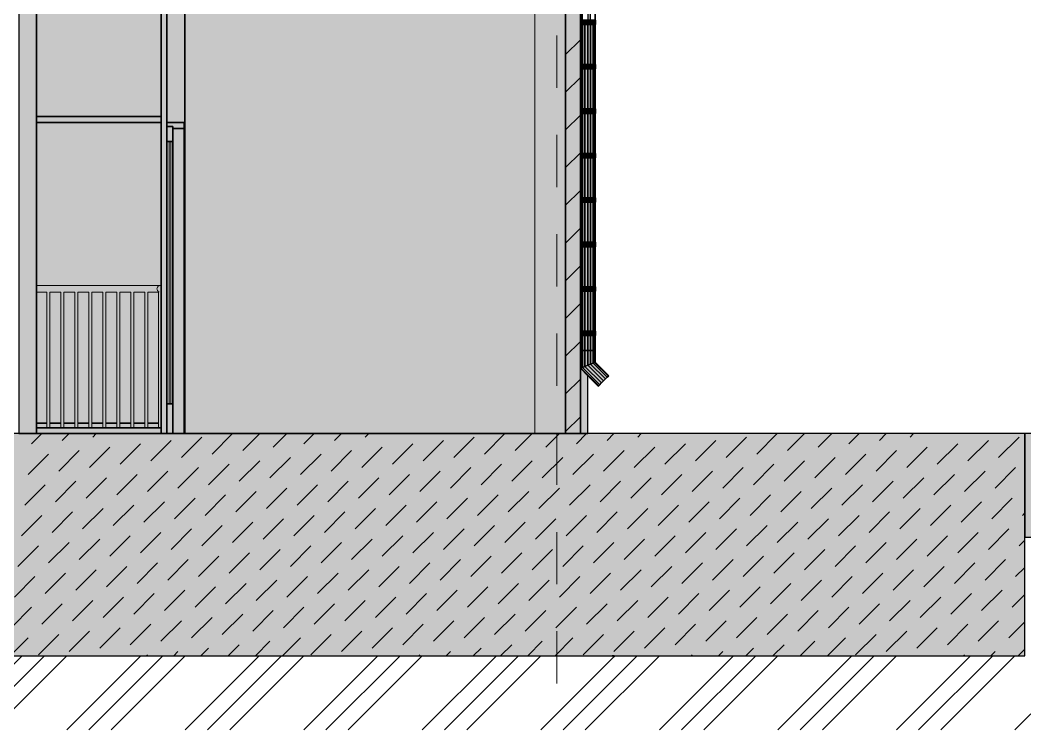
# Model space of a CAD drawing. Extents: x 0 to 424, y 0 to 297.
# Drawn here: x 266.3 to 334.1, y 107.7 to 155.6 of the extents above; entities that cross this region are included whole.
import ezdxf

# ---------------------------------------------------------------- set-up
doc = ezdxf.new("R2010")
doc.units = 0

msp = doc.modelspace()

# ---------------------------------------------------------------- hatches: boundary and pattern name
at = {"true_color": 0xffffff}
for points in [[(303.078, 127.69), (304.078, 127.69), (304.078, 216.47), (303.078, 216.683)], [(266.178, 207.69), (266.178, 127.69), (267.378, 127.69), (267.378, 207.69)], [(267.378, 162.29), (267.378, 149.09), (275.778, 149.09), (275.778, 162.29)], [(276.178, 127.69), (276.178, 162.29), (275.778, 162.29), (275.778, 149.09), (275.778, 148.69), (275.778, 128.09), (275.778, 127.69)], [(304.078, 133.304), (304.116, 133.304), (304.116, 134.304), (304.079, 134.304), (304.079, 134.604), (304.116, 134.604), (304.116, 137.304), (304.079, 137.304), (304.079, 137.604), (304.116, 137.604), (304.116, 140.304), (304.079, 140.304), (304.079, 140.604), (304.116, 140.604), (304.116, 143.304), (304.079, 143.304), (304.079, 143.604), (304.116, 143.604), (304.116, 146.304), (304.079, 146.304), (304.079, 146.604), (304.116, 146.604), (304.116, 149.304), (304.079, 149.304), (304.079, 149.604), (304.116, 149.604), (304.116, 152.304), (304.079, 152.304), (304.079, 152.604), (304.116, 152.604), (304.116, 155.304), (304.079, 155.304), (304.079, 155.604), (304.116, 155.604), (304.116, 158.304), (304.099, 158.304), (304.079, 158.304), (304.079, 158.604), (304.099, 158.604), (304.116, 158.604), (304.116, 161.304), (304.079, 161.304), (304.079, 161.604), (304.116, 161.604), (304.116, 162.69), (304.078, 162.69)], [(304.116, 155.604), (304.224, 155.604), (304.224, 158.304), (304.116, 158.304)], [(304.578, 155.604), (304.769, 155.604), (304.769, 158.304), (304.578, 158.304)], [(305.078, 155.604), (305.08, 155.604), (305.08, 158.304), (305.078, 158.304)], [(277.378, 148.69), (277.378, 157.69), (276.178, 157.69), (276.178, 148.69)], [(277.378, 127.69), (303.078, 127.69), (303.078, 157.69), (277.378, 157.69)], [(304.099, 155.304), (304.099, 155.604), (304.079, 155.604), (304.079, 155.304)], [(304.579, 155.304), (304.579, 155.604), (304.099, 155.604), (304.099, 155.304)], [(304.224, 155.304), (304.116, 155.304), (304.116, 152.604), (304.224, 152.604)], [(304.224, 155.304), (304.224, 152.604), (304.386, 152.604), (304.386, 155.304)], [(304.386, 155.304), (304.386, 152.604), (304.578, 152.604), (304.578, 155.304)], [(304.769, 155.304), (304.578, 155.304), (304.578, 152.604), (304.769, 152.604)], [(304.778, 155.304), (304.778, 155.604), (304.579, 155.604), (304.579, 155.304)], [(304.769, 155.304), (304.769, 152.604), (304.931, 152.604), (304.931, 155.304)], [(304.947, 155.304), (304.947, 155.604), (304.778, 155.604), (304.778, 155.304)], [(304.931, 152.604), (305.04, 152.604), (305.04, 155.304), (304.931, 155.304)], [(305.059, 155.304), (305.059, 155.604), (304.947, 155.604), (304.947, 155.304)], [(305.04, 152.604), (305.078, 152.604), (305.078, 155.304), (305.04, 155.304)], [(305.099, 155.304), (305.099, 155.604), (305.059, 155.604), (305.059, 155.304)], [(305.08, 155.304), (305.078, 155.304), (305.078, 152.604), (305.08, 152.604)], [(305.099, 155.304), (305.101, 155.304), (305.101, 155.604), (305.099, 155.604)], [(304.099, 152.304), (304.099, 152.604), (304.079, 152.604), (304.079, 152.304)], [(304.579, 152.304), (304.579, 152.604), (304.099, 152.604), (304.099, 152.304)], [(304.778, 152.304), (304.778, 152.604), (304.579, 152.604), (304.579, 152.304)], [(304.947, 152.304), (304.947, 152.604), (304.778, 152.604), (304.778, 152.304)], [(305.059, 152.304), (305.059, 152.604), (304.947, 152.604), (304.947, 152.304)], [(305.099, 152.304), (305.099, 152.604), (305.059, 152.604), (305.059, 152.304)], [(305.099, 152.304), (305.101, 152.304), (305.101, 152.604), (305.099, 152.604)], [(304.116, 152.304), (304.116, 149.604), (304.224, 149.604), (304.224, 152.304)], [(304.224, 152.304), (304.224, 149.604), (304.386, 149.604), (304.386, 152.304)], [(304.578, 152.304), (304.386, 152.304), (304.386, 149.604), (304.578, 149.604)], [(304.578, 152.304), (304.578, 149.604), (304.769, 149.604), (304.769, 152.304)], [(304.931, 152.304), (304.769, 152.304), (304.769, 149.604), (304.931, 149.604)], [(304.931, 152.304), (304.931, 149.604), (305.04, 149.604), (305.04, 152.304)], [(305.078, 152.304), (305.04, 152.304), (305.04, 149.604), (305.078, 149.604)], [(305.078, 149.604), (305.08, 149.604), (305.08, 152.304), (305.078, 152.304)], [(304.099, 149.304), (304.099, 149.604), (304.079, 149.604), (304.079, 149.304)], [(304.579, 149.304), (304.579, 149.604), (304.099, 149.604), (304.099, 149.304)], [(304.116, 149.304), (304.116, 146.604), (304.224, 146.604), (304.224, 149.304)], [(304.224, 149.304), (304.224, 146.604), (304.386, 146.604), (304.386, 149.304)], [(304.578, 149.304), (304.386, 149.304), (304.386, 146.604), (304.578, 146.604)], [(304.578, 146.604), (304.769, 146.604), (304.769, 149.304), (304.578, 149.304)], [(304.778, 149.304), (304.778, 149.604), (304.579, 149.604), (304.579, 149.304)], [(304.769, 149.304), (304.769, 146.604), (304.931, 146.604), (304.931, 149.304)], [(304.947, 149.304), (304.947, 149.604), (304.778, 149.604), (304.778, 149.304)], [(305.04, 149.304), (304.931, 149.304), (304.931, 146.604), (305.04, 146.604)], [(305.059, 149.304), (305.059, 149.604), (304.947, 149.604), (304.947, 149.304)], [(305.04, 146.604), (305.078, 146.604), (305.078, 149.304), (305.04, 149.304)], [(305.099, 149.304), (305.099, 149.604), (305.059, 149.604), (305.059, 149.304)], [(305.078, 146.604), (305.08, 146.604), (305.08, 149.304), (305.078, 149.304)], [(305.099, 149.304), (305.101, 149.304), (305.101, 149.604), (305.099, 149.604)], [(267.378, 148.69), (275.778, 148.69), (275.778, 149.09), (267.378, 149.09)], [(275.778, 148.69), (267.378, 148.69), (267.378, 128.09), (275.778, 128.09)], [(276.178, 148.69), (276.178, 148.41), (276.578, 148.41), (276.578, 148.29), (277.328, 148.29), (277.328, 148.69)], [(277.378, 148.69), (277.328, 148.69), (277.328, 148.29), (277.328, 127.69), (277.378, 127.69)], [(276.178, 147.41), (276.578, 147.41), (276.578, 148.41), (276.178, 148.41)], [(276.578, 127.69), (277.328, 127.69), (277.328, 148.29), (276.578, 148.29)], [(276.178, 147.41), (276.178, 129.69), (276.578, 129.69), (276.578, 147.41)], [(304.099, 146.304), (304.099, 146.604), (304.079, 146.604), (304.079, 146.304)], [(304.579, 146.304), (304.579, 146.604), (304.099, 146.604), (304.099, 146.304)], [(304.778, 146.304), (304.778, 146.604), (304.579, 146.604), (304.579, 146.304)], [(304.947, 146.304), (304.947, 146.604), (304.778, 146.604), (304.778, 146.304)], [(305.059, 146.304), (305.059, 146.604), (304.947, 146.604), (304.947, 146.304)], [(305.099, 146.304), (305.099, 146.604), (305.059, 146.604), (305.059, 146.304)], [(305.099, 146.304), (305.101, 146.304), (305.101, 146.604), (305.099, 146.604)], [(304.116, 143.604), (304.224, 143.604), (304.224, 146.304), (304.116, 146.304)], [(304.386, 146.304), (304.224, 146.304), (304.224, 143.604), (304.386, 143.604)], [(304.578, 146.304), (304.386, 146.304), (304.386, 143.604), (304.578, 143.604)], [(304.578, 143.604), (304.769, 143.604), (304.769, 146.304), (304.578, 146.304)], [(304.931, 146.304), (304.769, 146.304), (304.769, 143.604), (304.931, 143.604)], [(304.931, 143.604), (305.04, 143.604), (305.04, 146.304), (304.931, 146.304)], [(305.04, 143.604), (305.078, 143.604), (305.078, 146.304), (305.04, 146.304)], [(305.08, 146.304), (305.078, 146.304), (305.078, 143.604), (305.08, 143.604)], [(304.099, 143.304), (304.099, 143.604), (304.079, 143.604), (304.079, 143.304)], [(304.579, 143.304), (304.579, 143.604), (304.099, 143.604), (304.099, 143.304)], [(304.116, 143.304), (304.116, 140.604), (304.224, 140.604), (304.224, 143.304)], [(304.224, 143.304), (304.224, 140.604), (304.386, 140.604), (304.386, 143.304)], [(304.386, 143.304), (304.386, 140.604), (304.578, 140.604), (304.578, 143.304)], [(304.769, 143.304), (304.578, 143.304), (304.578, 140.604), (304.769, 140.604)], [(304.778, 143.304), (304.778, 143.604), (304.579, 143.604), (304.579, 143.304)], [(304.769, 143.304), (304.769, 140.604), (304.931, 140.604), (304.931, 143.304)], [(304.947, 143.304), (304.947, 143.604), (304.778, 143.604), (304.778, 143.304)], [(304.931, 140.604), (305.04, 140.604), (305.04, 143.304), (304.931, 143.304)], [(305.059, 143.304), (305.059, 143.604), (304.947, 143.604), (304.947, 143.304)], [(305.078, 143.304), (305.04, 143.304), (305.04, 140.604), (305.078, 140.604)], [(305.099, 143.304), (305.099, 143.604), (305.059, 143.604), (305.059, 143.304)], [(305.078, 140.604), (305.08, 140.604), (305.08, 143.304), (305.078, 143.304)], [(305.099, 143.304), (305.101, 143.304), (305.101, 143.604), (305.099, 143.604)], [(304.099, 140.304), (304.099, 140.604), (304.079, 140.604), (304.079, 140.304)], [(304.579, 140.304), (304.579, 140.604), (304.099, 140.604), (304.099, 140.304)], [(304.778, 140.304), (304.778, 140.604), (304.579, 140.604), (304.579, 140.304)], [(304.947, 140.304), (304.947, 140.604), (304.778, 140.604), (304.778, 140.304)], [(305.059, 140.304), (305.059, 140.604), (304.947, 140.604), (304.947, 140.304)], [(305.099, 140.304), (305.099, 140.604), (305.059, 140.604), (305.059, 140.304)], [(305.099, 140.304), (305.101, 140.304), (305.101, 140.604), (305.099, 140.604)], [(304.224, 140.304), (304.116, 140.304), (304.116, 137.604), (304.224, 137.604)], [(304.386, 140.304), (304.224, 140.304), (304.224, 137.604), (304.386, 137.604)], [(304.578, 140.304), (304.386, 140.304), (304.386, 137.604), (304.578, 137.604)], [(304.769, 140.304), (304.578, 140.304), (304.578, 137.604), (304.769, 137.604)], [(304.769, 137.604), (304.931, 137.604), (304.931, 140.304), (304.769, 140.304)], [(304.931, 140.304), (304.931, 137.604), (305.04, 137.604), (305.04, 140.304)], [(305.04, 137.604), (305.078, 137.604), (305.078, 140.304), (305.04, 140.304)], [(305.08, 140.304), (305.078, 140.304), (305.078, 137.604), (305.08, 137.604)], [(304.099, 137.304), (304.099, 137.604), (304.079, 137.604), (304.079, 137.304)], [(304.579, 137.304), (304.579, 137.604), (304.099, 137.604), (304.099, 137.304)], [(304.116, 137.304), (304.116, 134.604), (304.224, 134.604), (304.224, 137.304)], [(304.224, 137.304), (304.224, 134.604), (304.386, 134.604), (304.386, 137.304)], [(304.386, 137.304), (304.386, 134.604), (304.578, 134.604), (304.578, 137.304)], [(304.578, 134.604), (304.769, 134.604), (304.769, 137.304), (304.578, 137.304)], [(304.778, 137.304), (304.778, 137.604), (304.579, 137.604), (304.579, 137.304)], [(304.769, 134.604), (304.931, 134.604), (304.931, 137.304), (304.769, 137.304)], [(304.947, 137.304), (304.947, 137.604), (304.778, 137.604), (304.778, 137.304)], [(304.931, 134.604), (305.04, 134.604), (305.04, 137.304), (304.931, 137.304)], [(305.059, 137.304), (305.059, 137.604), (304.947, 137.604), (304.947, 137.304)], [(305.078, 137.304), (305.04, 137.304), (305.04, 134.604), (305.078, 134.604)], [(305.099, 137.304), (305.099, 137.604), (305.059, 137.604), (305.059, 137.304)], [(305.08, 137.304), (305.078, 137.304), (305.078, 134.604), (305.08, 134.604)], [(305.099, 137.304), (305.101, 137.304), (305.101, 137.604), (305.099, 137.604)], [(304.099, 134.304), (304.099, 134.604), (304.079, 134.604), (304.079, 134.304)], [(304.579, 134.304), (304.579, 134.604), (304.099, 134.604), (304.099, 134.304)], [(304.116, 134.304), (304.116, 133.304), (304.224, 133.304), (304.224, 134.304)], [(304.224, 134.304), (304.224, 133.304), (304.386, 133.304), (304.386, 134.304)], [(304.386, 134.304), (304.386, 133.304), (304.578, 133.304), (304.578, 134.304)], [(304.769, 134.304), (304.578, 134.304), (304.578, 133.304), (304.769, 133.304)], [(304.778, 134.304), (304.778, 134.604), (304.579, 134.604), (304.579, 134.304)], [(304.769, 133.304), (304.931, 133.304), (304.931, 134.304), (304.769, 134.304)], [(304.947, 134.304), (304.947, 134.604), (304.778, 134.604), (304.778, 134.304)], [(304.931, 134.304), (304.931, 133.304), (305.04, 133.304), (305.04, 134.304)], [(305.059, 134.304), (305.059, 134.604), (304.947, 134.604), (304.947, 134.304)], [(305.04, 133.304), (305.078, 133.304), (305.078, 134.304), (305.04, 134.304)], [(305.099, 134.304), (305.099, 134.604), (305.059, 134.604), (305.059, 134.304)], [(305.078, 133.304), (305.08, 133.304), (305.08, 134.304), (305.078, 134.304)], [(305.099, 134.304), (305.101, 134.304), (305.101, 134.604), (305.099, 134.604)], [(304.078, 133.304), (304.078, 132.097), (304.116, 132.113), (304.116, 133.304)], [(304.116, 133.304), (304.116, 132.113), (304.224, 132.158), (304.224, 133.304)], [(304.224, 133.304), (304.224, 132.158), (304.386, 132.225), (304.386, 133.304)], [(304.386, 133.304), (304.386, 132.225), (304.578, 132.304), (304.578, 133.304)], [(304.578, 133.304), (304.578, 132.304), (304.769, 132.383), (304.769, 133.304)], [(304.769, 133.304), (304.769, 132.383), (304.931, 132.45), (304.931, 133.304)], [(304.931, 133.304), (304.931, 132.45), (305.04, 132.495), (305.04, 133.304)], [(305.04, 133.304), (305.04, 132.495), (305.078, 132.511), (305.078, 133.304)], [(305.08, 133.304), (305.078, 133.304), (305.078, 132.511), (305.079, 132.51), (305.08, 132.511)], [(304.386, 132.225), (305.503, 131.108), (305.638, 131.243), (304.578, 132.304)], [(304.578, 132.304), (305.638, 131.243), (305.774, 131.379), (304.769, 132.383)], [(304.769, 132.383), (305.774, 131.379), (305.888, 131.493), (304.931, 132.45)], [(304.931, 132.45), (305.888, 131.493), (305.965, 131.57), (305.04, 132.495)], [(305.04, 132.495), (305.965, 131.57), (305.992, 131.597), (305.078, 132.511)], [(305.079, 132.51), (305.992, 131.597), (305.966, 131.571), (305.968, 131.57), (305.995, 131.597), (305.08, 132.511)], [(304.078, 132.097), (305.285, 130.89), (305.312, 130.917), (304.116, 132.113)], [(304.578, 131.597), (304.078, 132.097), (304.078, 127.69), (304.578, 127.69)], [(304.116, 132.113), (305.312, 130.917), (305.388, 130.993), (304.224, 132.158)], [(304.224, 132.158), (305.388, 130.993), (305.503, 131.108), (304.386, 132.225)], [(305.89, 131.495), (305.891, 131.493), (305.968, 131.57), (305.966, 131.571), (305.965, 131.57)], [(305.286, 130.891), (305.287, 130.89), (305.314, 130.917), (305.313, 130.918), (305.312, 130.917)], [(305.388, 130.993), (305.313, 130.918), (305.314, 130.917), (305.391, 130.993), (305.39, 130.995)], [(305.39, 130.995), (305.391, 130.993), (305.506, 131.108), (305.504, 131.109)], [(305.638, 131.243), (305.504, 131.109), (305.506, 131.108), (305.641, 131.243), (305.64, 131.245)], [(305.64, 131.245), (305.641, 131.243), (305.776, 131.379), (305.775, 131.38), (305.774, 131.379)], [(305.775, 131.38), (305.776, 131.379), (305.891, 131.493), (305.89, 131.495)], [(276.178, 127.69), (276.578, 127.69), (276.578, 129.69), (276.178, 129.69)], [(334.079, 127.69), (120.878, 127.69), (120.878, 112.69), (334.079, 112.69)], [(267.378, 127.69), (275.778, 127.69), (275.778, 128.09), (267.378, 128.09)], [(334.079, 127.69), (334.079, 120.69), (349.082, 120.69), (349.082, 127.69)], [(306.25, 112.69), (306.228, 112.69), (306.25, 112.679)], [(306.25, 112.679), (306.271, 112.668), (306.271, 112.69), (306.25, 112.69)], [(306.271, 112.668), (306.29, 112.658), (306.29, 112.69), (306.271, 112.69)], [(306.29, 112.658), (306.308, 112.65), (306.308, 112.69), (306.29, 112.69)], [(306.308, 112.65), (306.324, 112.642), (306.324, 112.69), (306.308, 112.69)], [(306.324, 112.642), (306.336, 112.636), (306.336, 112.69), (306.324, 112.69)], [(306.336, 112.636), (306.345, 112.631), (306.345, 112.69), (306.336, 112.69)], [(306.345, 112.631), (306.351, 112.628), (306.351, 112.69), (306.345, 112.69)], [(306.351, 112.628), (306.353, 112.627), (306.353, 112.69), (306.351, 112.69)]]:
    msp.add_hatch(color=0, dxfattribs=at).paths.add_polyline_path(points)

# ---------------------------------------------------------------- linework, layer by layer
at = {"color": 7, "lineweight": 15}
for p, q in [((304.078, 216.47), (304.078, 127.69)), ((301.007, 127.69), (301.007, 207.69)), ((303.078, 207.69), (303.078, 127.69)), ((275.778, 149.09), (275.778, 162.29)), ((276.178, 157.69), (276.178, 148.69)), ((277.378, 157.69), (277.378, 148.69)), ((304.099, 155.604), (304.079, 155.604)), ((304.079, 155.304), (304.079, 155.604)), ((304.099, 155.304), (304.079, 155.304)), ((304.579, 155.604), (304.099, 155.604)), ((304.099, 155.304), (304.099, 155.604)), ((304.579, 155.304), (304.099, 155.304)), ((304.778, 155.604), (304.579, 155.604)), ((304.778, 155.304), (304.579, 155.304)), ((304.947, 155.604), (304.778, 155.604)), ((304.947, 155.304), (304.778, 155.304)), ((305.059, 155.604), (304.947, 155.604)), ((305.059, 155.304), (304.947, 155.304)), ((305.099, 155.604), (305.059, 155.604)), ((305.099, 155.304), (305.059, 155.304)), ((305.078, 155.304), (305.078, 152.604)), ((305.08, 155.304), (305.08, 152.604)), ((305.099, 155.304), (305.099, 155.604)), ((305.101, 155.604), (305.099, 155.604)), ((305.101, 155.304), (305.099, 155.304)), ((305.101, 155.304), (305.101, 155.604)), ((302.478, 154.562), (302.478, 151.034)), ((304.099, 152.604), (304.079, 152.604)), ((304.079, 152.304), (304.079, 152.604)), ((304.579, 152.604), (304.099, 152.604)), ((304.099, 152.304), (304.099, 152.604)), ((304.778, 152.604), (304.579, 152.604)), ((304.947, 152.604), (304.778, 152.604)), ((305.059, 152.604), (304.947, 152.604)), ((305.099, 152.604), (305.059, 152.604)), ((305.099, 152.304), (305.099, 152.604)), ((305.101, 152.604), (305.099, 152.604)), ((305.101, 152.304), (305.101, 152.604)), ((304.099, 152.304), (304.079, 152.304)), ((304.579, 152.304), (304.099, 152.304)), ((304.778, 152.304), (304.579, 152.304)), ((304.947, 152.304), (304.778, 152.304)), ((305.059, 152.304), (304.947, 152.304)), ((305.099, 152.304), (305.059, 152.304)), ((305.078, 152.304), (305.078, 149.604)), ((305.08, 152.304), (305.08, 149.604)), ((305.101, 152.304), (305.099, 152.304)), ((304.099, 149.604), (304.079, 149.604)), ((304.079, 149.304), (304.079, 149.604)), ((304.099, 149.304), (304.079, 149.304)), ((304.579, 149.604), (304.099, 149.604)), ((304.099, 149.304), (304.099, 149.604)), ((304.579, 149.304), (304.099, 149.304)), ((304.778, 149.604), (304.579, 149.604)), ((304.778, 149.304), (304.579, 149.304)), ((304.947, 149.604), (304.778, 149.604)), ((304.947, 149.304), (304.778, 149.304)), ((305.059, 149.604), (304.947, 149.604)), ((305.059, 149.304), (304.947, 149.304)), ((305.099, 149.604), (305.059, 149.604)), ((305.099, 149.304), (305.059, 149.304)), ((305.078, 149.304), (305.078, 146.604)), ((305.08, 149.304), (305.08, 146.604)), ((305.099, 149.304), (305.099, 149.604)), ((305.101, 149.604), (305.099, 149.604)), ((305.101, 149.304), (305.099, 149.304)), ((305.101, 149.304), (305.101, 149.604)), ((267.378, 149.09), (275.778, 149.09)), ((275.778, 148.69), (267.378, 148.69)), ((275.778, 128.09), (275.778, 148.69)), ((276.178, 148.69), (276.178, 148.41)), ((277.328, 148.69), (276.178, 148.69)), ((277.328, 148.69), (277.328, 148.29)), ((277.378, 148.69), (277.328, 148.69)), ((276.578, 148.41), (276.178, 148.41)), ((276.178, 148.41), (276.178, 147.41)), ((276.578, 148.41), (276.578, 148.29)), ((277.328, 148.29), (276.578, 148.29)), ((276.578, 148.29), (276.578, 147.41)), ((277.328, 127.69), (277.328, 148.29)), ((302.478, 147.859), (302.478, 144.331)), ((276.178, 147.41), (276.178, 129.69)), ((276.578, 147.41), (276.178, 147.41)), ((276.578, 147.41), (276.578, 129.69)), ((304.099, 146.604), (304.079, 146.604)), ((304.079, 146.304), (304.079, 146.604)), ((304.579, 146.604), (304.099, 146.604)), ((304.099, 146.304), (304.099, 146.604)), ((304.778, 146.604), (304.579, 146.604)), ((304.947, 146.604), (304.778, 146.604)), ((305.059, 146.604), (304.947, 146.604)), ((305.099, 146.604), (305.059, 146.604)), ((305.099, 146.304), (305.099, 146.604)), ((305.101, 146.604), (305.099, 146.604)), ((305.101, 146.304), (305.101, 146.604)), ((304.099, 146.304), (304.079, 146.304)), ((304.579, 146.304), (304.099, 146.304)), ((304.778, 146.304), (304.579, 146.304)), ((304.947, 146.304), (304.778, 146.304)), ((305.059, 146.304), (304.947, 146.304)), ((305.099, 146.304), (305.059, 146.304)), ((305.078, 146.304), (305.078, 143.604)), ((305.08, 146.304), (305.08, 143.604)), ((305.101, 146.304), (305.099, 146.304)), ((304.099, 143.604), (304.079, 143.604)), ((304.079, 143.304), (304.079, 143.604)), ((304.099, 143.304), (304.079, 143.304)), ((304.579, 143.604), (304.099, 143.604)), ((304.099, 143.304), (304.099, 143.604)), ((304.579, 143.304), (304.099, 143.304)), ((304.778, 143.604), (304.579, 143.604)), ((304.778, 143.304), (304.579, 143.304)), ((304.947, 143.604), (304.778, 143.604)), ((304.947, 143.304), (304.778, 143.304)), ((305.059, 143.604), (304.947, 143.604)), ((305.059, 143.304), (304.947, 143.304)), ((305.099, 143.604), (305.059, 143.604)), ((305.099, 143.304), (305.059, 143.304)), ((305.078, 143.304), (305.078, 140.604)), ((305.08, 143.304), (305.08, 140.604)), ((305.099, 143.304), (305.099, 143.604)), ((305.101, 143.604), (305.099, 143.604)), ((305.101, 143.304), (305.099, 143.304)), ((305.101, 143.304), (305.101, 143.604)), ((276.177, 142.878), (276.177, 142.75)), ((276.579, 142.878), (276.579, 138.197)), ((276.177, 142.362), (276.177, 141.742)), ((276.177, 141.355), (276.177, 140.734)), ((302.478, 141.156), (302.478, 137.629)), ((304.099, 140.604), (304.079, 140.604)), ((304.079, 140.304), (304.079, 140.604)), ((304.579, 140.604), (304.099, 140.604)), ((304.099, 140.304), (304.099, 140.604)), ((304.778, 140.604), (304.579, 140.604)), ((304.947, 140.604), (304.778, 140.604)), ((305.059, 140.604), (304.947, 140.604)), ((305.099, 140.604), (305.059, 140.604)), ((305.099, 140.304), (305.099, 140.604)), ((305.101, 140.604), (305.099, 140.604)), ((305.101, 140.304), (305.101, 140.604)), ((276.177, 140.347), (276.177, 139.726)), ((304.099, 140.304), (304.079, 140.304)), ((304.579, 140.304), (304.099, 140.304)), ((304.778, 140.304), (304.579, 140.304)), ((304.947, 140.304), (304.778, 140.304)), ((305.059, 140.304), (304.947, 140.304)), ((305.099, 140.304), (305.059, 140.304)), ((305.078, 140.304), (305.078, 137.604)), ((305.08, 140.304), (305.08, 137.604)), ((305.101, 140.304), (305.099, 140.304)), ((276.177, 139.339), (276.177, 138.719)), ((276.177, 138.67), (276.177, 138.05)), ((267.378, 137.69), (275.728, 137.69)), ((275.651, 137.676), (275.615, 137.66)), ((275.689, 137.686), (275.651, 137.676)), ((275.728, 137.69), (275.689, 137.686)), ((275.728, 137.69), (275.778, 137.69)), ((276.177, 137.429), (276.177, 138.05)), ((276.579, 133.222), (276.579, 137.902)), ((267.378, 137.24), (268.061, 137.24)), ((268.061, 128.09), (268.061, 137.24)), ((268.261, 137.24), (269.007, 137.24)), ((268.261, 128.09), (268.261, 137.24)), ((269.007, 128.09), (269.007, 137.24)), ((269.207, 137.24), (269.953, 137.24)), ((269.207, 128.09), (269.207, 137.24)), ((269.953, 128.09), (269.953, 137.24)), ((270.153, 137.24), (270.899, 137.24)), ((270.153, 128.09), (270.153, 137.24)), ((270.899, 128.09), (270.899, 137.24)), ((271.099, 137.24), (271.845, 137.24)), ((271.099, 128.09), (271.099, 137.24)), ((271.844, 128.09), (271.844, 137.24)), ((272.044, 137.24), (272.79, 137.24)), ((272.044, 128.09), (272.044, 137.24)), ((272.79, 128.09), (272.79, 137.24)), ((272.99, 137.24), (273.736, 137.24)), ((272.99, 128.09), (272.99, 137.24)), ((273.736, 128.09), (273.736, 137.24)), ((273.936, 137.24), (274.682, 137.24)), ((273.936, 128.09), (273.936, 137.24)), ((274.682, 128.09), (274.682, 137.24)), ((274.882, 137.24), (275.603, 137.24)), ((274.882, 128.09), (274.882, 137.24)), ((275.506, 137.504), (275.503, 137.465)), ((275.503, 137.465), (275.506, 137.426)), ((275.516, 137.542), (275.506, 137.504)), ((275.506, 137.426), (275.516, 137.388)), ((275.533, 137.577), (275.516, 137.542)), ((275.516, 137.388), (275.533, 137.352)), ((275.555, 137.609), (275.533, 137.577)), ((275.533, 137.352), (275.555, 137.32)), ((275.583, 137.637), (275.555, 137.609)), ((275.555, 137.32), (275.583, 137.292)), ((275.615, 137.66), (275.583, 137.637)), ((275.583, 137.292), (275.615, 137.27)), ((275.615, 137.27), (275.64, 137.258)), ((276.177, 136.761), (276.177, 137.381)), ((304.099, 137.604), (304.079, 137.604)), ((304.079, 137.304), (304.079, 137.604)), ((304.099, 137.304), (304.079, 137.304)), ((304.579, 137.604), (304.099, 137.604)), ((304.099, 137.304), (304.099, 137.604)), ((304.579, 137.304), (304.099, 137.304)), ((304.778, 137.604), (304.579, 137.604)), ((304.778, 137.304), (304.579, 137.304)), ((304.947, 137.604), (304.778, 137.604)), ((304.947, 137.304), (304.778, 137.304)), ((305.059, 137.604), (304.947, 137.604)), ((305.059, 137.304), (304.947, 137.304)), ((305.099, 137.604), (305.059, 137.604)), ((305.099, 137.304), (305.059, 137.304)), ((305.078, 137.304), (305.078, 134.604)), ((305.08, 137.304), (305.08, 134.604)), ((305.099, 137.304), (305.099, 137.604)), ((305.101, 137.604), (305.099, 137.604)), ((305.101, 137.304), (305.099, 137.304)), ((305.101, 137.304), (305.101, 137.604)), ((276.177, 135.753), (276.177, 136.373)), ((276.177, 134.745), (276.177, 135.365)), ((276.177, 133.737), (276.177, 134.357)), ((302.478, 134.454), (302.478, 130.926)), ((304.099, 134.604), (304.079, 134.604)), ((304.079, 134.304), (304.079, 134.604)), ((304.099, 134.304), (304.079, 134.304)), ((304.579, 134.604), (304.099, 134.604)), ((304.099, 134.304), (304.099, 134.604)), ((304.579, 134.304), (304.099, 134.304)), ((304.778, 134.604), (304.579, 134.604)), ((304.778, 134.304), (304.579, 134.304)), ((304.947, 134.604), (304.778, 134.604)), ((304.947, 134.304), (304.778, 134.304)), ((305.059, 134.604), (304.947, 134.604)), ((305.059, 134.304), (304.947, 134.304)), ((305.099, 134.604), (305.059, 134.604)), ((305.099, 134.304), (305.059, 134.304)), ((305.078, 134.304), (305.078, 133.304)), ((305.08, 134.304), (305.08, 133.304)), ((305.099, 134.304), (305.099, 134.604)), ((305.101, 134.604), (305.099, 134.604)), ((305.101, 134.304), (305.099, 134.304)), ((305.101, 134.304), (305.101, 134.604)), ((276.177, 133.222), (276.177, 133.349)), ((304.078, 133.304), (304.116, 133.304)), ((304.116, 133.304), (304.224, 133.304)), ((304.224, 133.304), (304.386, 133.304)), ((304.386, 133.304), (304.578, 133.304)), ((304.578, 133.304), (304.769, 133.304)), ((304.769, 133.304), (304.931, 133.304)), ((304.931, 133.304), (305.04, 133.304)), ((305.04, 133.304), (305.078, 133.304)), ((305.078, 133.304), (305.078, 132.511)), ((305.078, 133.304), (305.08, 133.304)), ((305.08, 133.304), (305.08, 132.511)), ((304.769, 132.383), (304.931, 132.45)), ((304.931, 132.45), (305.04, 132.495)), ((305.04, 132.495), (305.078, 132.511)), ((305.078, 132.511), (305.992, 131.597)), ((305.079, 132.51), (305.08, 132.511)), ((305.08, 132.511), (305.995, 131.597)), ((304.078, 132.097), (304.116, 132.113)), ((304.078, 132.097), (305.285, 130.89)), ((304.116, 132.113), (304.224, 132.157)), ((304.224, 132.157), (304.386, 132.225)), ((304.578, 127.69), (304.578, 131.597)), ((305.888, 131.493), (305.965, 131.57)), ((305.891, 131.493), (305.968, 131.57)), ((305.965, 131.57), (305.992, 131.597)), ((305.968, 131.57), (305.995, 131.597)), ((305.285, 130.89), (305.312, 130.917)), ((305.286, 130.891), (305.287, 130.89)), ((305.287, 130.89), (305.314, 130.917)), ((305.312, 130.917), (305.388, 130.993)), ((305.314, 130.917), (305.391, 130.993)), ((305.388, 130.993), (305.503, 131.108)), ((305.391, 130.993), (305.506, 131.108)), ((305.503, 131.108), (305.638, 131.243)), ((305.506, 131.108), (305.641, 131.243)), ((305.638, 131.243), (305.774, 131.379)), ((305.641, 131.243), (305.776, 131.379)), ((305.774, 131.379), (305.888, 131.493)), ((305.776, 131.379), (305.891, 131.493)), ((276.178, 129.69), (276.178, 127.69)), ((276.578, 129.69), (276.178, 129.69)), ((276.578, 129.69), (276.578, 127.69)), ((276.178, 127.69), (241.178, 127.69)), ((267.378, 128.09), (275.778, 128.09)), ((276.578, 127.69), (276.178, 127.69)), ((303.078, 127.69), (276.578, 127.69)), ((302.478, 127.751), (302.478, 124.223)), ((304.078, 127.69), (303.078, 127.69)), ((334.079, 127.69), (304.078, 127.69)), ((334.079, 127.69), (334.079, 112.69)), ((334.079, 127.69), (349.082, 127.69)), ((302.478, 121.048), (302.478, 117.52)), ((334.079, 120.69), (349.082, 120.69)), ((302.478, 114.345), (302.478, 110.818)), ((334.079, 112.69), (120.878, 112.69)), ((269.408, 112.69), (261.408, 112.69)), ((266.408, 112.69), (261.408, 107.69)), ((267.908, 112.69), (262.908, 107.69)), ((269.408, 112.69), (264.408, 107.69)), ((277.408, 112.69), (269.408, 112.69)), ((274.408, 112.69), (269.408, 107.69)), ((275.908, 112.69), (270.908, 107.69)), ((277.408, 112.69), (272.408, 107.69)), ((285.408, 112.69), (277.408, 112.69)), ((282.408, 112.69), (277.408, 107.69)), ((283.908, 112.69), (278.908, 107.69)), ((285.408, 112.69), (280.408, 107.69)), ((293.408, 112.69), (285.408, 112.69)), ((290.408, 112.69), (285.408, 107.69)), ((291.908, 112.69), (286.908, 107.69)), ((293.408, 112.69), (288.408, 107.69)), ((301.408, 112.69), (293.408, 112.69)), ((298.408, 112.69), (293.408, 107.69)), ((299.908, 112.69), (294.908, 107.69)), ((301.408, 112.69), (296.408, 107.69)), ((309.408, 112.69), (301.408, 112.69)), ((306.408, 112.69), (301.408, 107.69)), ((307.908, 112.69), (302.908, 107.69)), ((309.408, 112.69), (304.408, 107.69)), ((317.408, 112.69), (309.408, 112.69)), ((314.408, 112.69), (309.408, 107.69)), ((315.908, 112.69), (310.908, 107.69)), ((317.408, 112.69), (312.408, 107.69)), ((325.408, 112.69), (317.408, 112.69)), ((322.408, 112.69), (317.408, 107.69)), ((323.908, 112.69), (318.908, 107.69)), ((325.408, 112.69), (320.408, 107.69)), ((333.409, 112.69), (325.408, 112.69)), ((330.409, 112.69), (325.408, 107.69)), ((331.909, 112.69), (326.908, 107.69)), ((333.409, 112.69), (328.409, 107.69)), ((334.079, 112.69), (333.409, 112.69)), ((336.244, 110.524), (333.409, 107.69))]:
    msp.add_line(p, q, dxfattribs=at)
at = {"color": 0, "lineweight": 15, "true_color": 0x020fa8}
for p, q in [((267.378, 127.69), (267.378, 207.69)), ((277.378, 127.69), (277.378, 148.69))]:
    msp.add_line(p, q, dxfattribs=at)
at = {"color": 0, "lineweight": 5, "true_color": 0x53b368}
for p, q in [((303.078, 153.282), (304.078, 154.282)), ((303.078, 150.737), (304.078, 151.737)), ((303.078, 148.191), (304.078, 149.191)), ((303.078, 145.645), (304.078, 146.645)), ((303.078, 143.1), (304.078, 144.1)), ((303.078, 140.554), (304.078, 141.554)), ((303.078, 138.009), (304.078, 139.009)), ((303.078, 135.463), (304.078, 136.463)), ((303.078, 132.917), (304.078, 133.917)), ((303.078, 130.372), (304.078, 131.372)), ((303.078, 127.826), (304.078, 128.826)), ((267.038, 127), (267.727, 127.69)), ((269.106, 127.23), (269.566, 127.69)), ((271.174, 127.46), (271.404, 127.69)), ((279.218, 126.311), (280.597, 127.69)), ((281.286, 126.541), (282.435, 127.69)), ((283.354, 126.77), (284.274, 127.69)), ((285.423, 127), (286.112, 127.69)), ((287.491, 127.23), (287.951, 127.69)), ((289.559, 127.46), (289.789, 127.69)), ((297.603, 126.311), (298.981, 127.69)), ((299.671, 126.541), (300.82, 127.69)), ((301.739, 126.77), (302.658, 127.69)), ((303.807, 127), (304.497, 127.69)), ((305.876, 127.23), (306.335, 127.69)), ((307.944, 127.46), (308.174, 127.69)), ((315.987, 126.311), (317.366, 127.69)), ((318.056, 126.541), (319.205, 127.69)), ((320.124, 126.77), (321.043, 127.69)), ((322.192, 127), (322.882, 127.69)), ((324.261, 127.23), (324.72, 127.69)), ((326.329, 127.46), (326.559, 127.69)), ((273.013, 125.621), (274.392, 127)), ((275.081, 125.851), (276.46, 127.23)), ((277.15, 126.081), (278.528, 127.46)), ((291.398, 125.621), (292.777, 127)), ((293.466, 125.851), (294.845, 127.23)), ((295.534, 126.081), (296.913, 127.46)), ((309.782, 125.621), (311.161, 127)), ((311.851, 125.851), (313.23, 127.23)), ((313.919, 126.081), (315.298, 127.46)), ((328.168, 125.621), (329.547, 127)), ((330.237, 125.851), (331.615, 127.23)), ((332.305, 126.081), (333.684, 127.46)), ((266.808, 124.932), (268.187, 126.311)), ((268.876, 125.162), (270.255, 126.541)), ((270.945, 125.392), (272.324, 126.77)), ((285.193, 124.932), (286.572, 126.311)), ((287.261, 125.162), (288.64, 126.541)), ((289.329, 125.392), (290.708, 126.77)), ((303.578, 124.932), (304.956, 126.311)), ((305.646, 125.162), (307.025, 126.541)), ((307.714, 125.392), (309.093, 126.77)), ((321.962, 124.932), (323.341, 126.311)), ((324.031, 125.162), (325.41, 126.541)), ((326.099, 125.392), (327.479, 126.77)), ((278.988, 124.243), (280.367, 125.621)), ((281.056, 124.472), (282.435, 125.851)), ((283.125, 124.702), (284.503, 126.081)), ((297.373, 124.243), (298.752, 125.621)), ((299.441, 124.472), (300.82, 125.851)), ((301.509, 124.702), (302.888, 126.081)), ((315.758, 124.243), (317.136, 125.621)), ((317.826, 124.472), (319.205, 125.851)), ((319.894, 124.702), (321.273, 126.081)), ((272.783, 123.553), (274.162, 124.932)), ((274.851, 123.783), (276.23, 125.162)), ((276.92, 124.013), (278.299, 125.392)), ((291.168, 123.553), (292.547, 124.932)), ((293.236, 123.783), (294.615, 125.162)), ((295.304, 124.013), (296.683, 125.392)), ((309.553, 123.553), (310.932, 124.932)), ((311.621, 123.783), (313, 125.162)), ((313.689, 124.013), (315.068, 125.392)), ((327.938, 123.553), (329.317, 124.932)), ((330.007, 123.783), (331.386, 125.162)), ((332.075, 124.013), (333.454, 125.392)), ((266.578, 122.864), (267.957, 124.243)), ((268.647, 123.094), (270.025, 124.472)), ((270.715, 123.323), (272.094, 124.702)), ((284.963, 122.864), (286.342, 124.243)), ((287.031, 123.094), (288.41, 124.472)), ((289.1, 123.323), (290.478, 124.702)), ((303.348, 122.864), (304.727, 124.243)), ((305.416, 123.094), (306.795, 124.472)), ((307.484, 123.323), (308.863, 124.702)), ((321.733, 122.864), (323.111, 124.243)), ((323.801, 123.094), (325.18, 124.472)), ((325.869, 123.323), (327.248, 124.702)), ((278.758, 122.174), (280.137, 123.553)), ((280.826, 122.404), (282.205, 123.783)), ((282.895, 122.634), (284.274, 124.013)), ((297.143, 122.174), (298.522, 123.553)), ((299.211, 122.404), (300.59, 123.783)), ((301.28, 122.634), (302.658, 124.013)), ((315.528, 122.174), (316.907, 123.553)), ((317.596, 122.404), (318.975, 123.783)), ((319.664, 122.634), (321.043, 124.013)), ((272.553, 121.485), (273.932, 122.864)), ((274.622, 121.715), (276, 123.094)), ((276.69, 121.944), (278.069, 123.323)), ((290.938, 121.485), (292.317, 122.864)), ((293.006, 121.715), (294.385, 123.094)), ((295.075, 121.944), (296.454, 123.323)), ((309.323, 121.485), (310.702, 122.864)), ((311.391, 121.715), (312.77, 123.094)), ((313.459, 121.944), (314.838, 123.323)), ((327.709, 121.485), (329.088, 122.864)), ((329.777, 121.715), (331.156, 123.094)), ((331.845, 121.944), (333.224, 123.323)), ((266.348, 120.795), (267.727, 122.174)), ((268.417, 121.025), (269.796, 122.404)), ((270.485, 121.255), (271.864, 122.634)), ((284.733, 120.795), (286.112, 122.174)), ((286.802, 121.025), (288.18, 122.404)), ((288.87, 121.255), (290.249, 122.634)), ((303.118, 120.795), (304.497, 122.174)), ((305.186, 121.025), (306.565, 122.404)), ((307.255, 121.255), (308.633, 122.634)), ((321.503, 120.795), (322.882, 122.174)), ((323.571, 121.025), (324.95, 122.404)), ((325.639, 121.255), (327.018, 122.634)), ((333.914, 122.174), (334.079, 122.34)), ((278.528, 120.106), (279.907, 121.485)), ((280.597, 120.336), (281.976, 121.715)), ((282.665, 120.566), (284.044, 121.944)), ((296.913, 120.106), (298.292, 121.485)), ((298.981, 120.336), (300.36, 121.715)), ((301.05, 120.566), (302.429, 121.944)), ((315.298, 120.106), (316.677, 121.485)), ((317.366, 120.336), (318.745, 121.715)), ((319.434, 120.566), (320.813, 121.944)), ((272.324, 119.417), (273.702, 120.795)), ((274.392, 119.646), (275.771, 121.025)), ((276.46, 119.876), (277.839, 121.255)), ((290.708, 119.417), (292.087, 120.795)), ((292.777, 119.646), (294.155, 121.025)), ((294.845, 119.876), (296.224, 121.255)), ((309.093, 119.417), (310.472, 120.795)), ((311.161, 119.646), (312.54, 121.025)), ((313.23, 119.876), (314.608, 121.255)), ((327.479, 119.417), (328.858, 120.795)), ((329.547, 119.646), (330.926, 121.025)), ((331.615, 119.876), (332.994, 121.255)), ((266.119, 118.727), (267.498, 120.106)), ((268.187, 118.957), (269.566, 120.336)), ((270.255, 119.187), (271.634, 120.566)), ((284.503, 118.727), (285.882, 120.106)), ((286.572, 118.957), (287.951, 120.336)), ((288.64, 119.187), (290.019, 120.566)), ((302.888, 118.727), (304.267, 120.106)), ((304.956, 118.957), (306.335, 120.336)), ((307.025, 119.187), (308.404, 120.566)), ((321.273, 118.727), (322.652, 120.106)), ((323.341, 118.957), (324.72, 120.336)), ((325.41, 119.187), (326.788, 120.566)), ((333.684, 120.106), (334.079, 120.501)), ((278.299, 118.038), (279.677, 119.417)), ((280.367, 118.268), (281.746, 119.646)), ((282.435, 118.497), (283.814, 119.876)), ((296.683, 118.038), (298.062, 119.417)), ((298.752, 118.268), (300.13, 119.646)), ((300.82, 118.497), (302.199, 119.876)), ((315.068, 118.038), (316.447, 119.417)), ((317.136, 118.268), (318.515, 119.646)), ((319.205, 118.497), (320.584, 119.876)), ((272.094, 117.348), (273.473, 118.727)), ((274.162, 117.578), (275.541, 118.957)), ((276.23, 117.808), (277.609, 119.187)), ((290.478, 117.348), (291.857, 118.727)), ((292.547, 117.578), (293.926, 118.957)), ((294.615, 117.808), (295.994, 119.187)), ((308.863, 117.348), (310.242, 118.727)), ((310.932, 117.578), (312.31, 118.957)), ((313, 117.808), (314.379, 119.187)), ((327.248, 117.348), (328.628, 118.727)), ((329.317, 117.578), (330.696, 118.957)), ((331.386, 117.808), (332.764, 119.187)), ((265.889, 116.659), (267.268, 118.038)), ((267.957, 116.889), (269.336, 118.268)), ((270.025, 117.118), (271.404, 118.497)), ((284.274, 116.659), (285.652, 118.038)), ((286.342, 116.889), (287.721, 118.268)), ((288.41, 117.118), (289.789, 118.497)), ((302.658, 116.659), (304.037, 118.038)), ((304.727, 116.889), (306.106, 118.268)), ((306.795, 117.118), (308.174, 118.497)), ((321.043, 116.659), (322.422, 118.038)), ((323.111, 116.889), (324.49, 118.268)), ((325.18, 117.118), (326.559, 118.497)), ((333.454, 118.038), (334.079, 118.663)), ((278.069, 115.969), (279.448, 117.348)), ((280.137, 116.199), (281.516, 117.578)), ((282.205, 116.429), (283.584, 117.808)), ((296.454, 115.969), (297.832, 117.348)), ((298.522, 116.199), (299.901, 117.578)), ((300.59, 116.429), (301.969, 117.808)), ((314.838, 115.969), (316.217, 117.348)), ((316.907, 116.199), (318.285, 117.578)), ((318.975, 116.429), (320.354, 117.808)), ((271.864, 115.28), (273.243, 116.659)), ((273.932, 115.51), (275.311, 116.889)), ((276, 115.74), (277.379, 117.118)), ((290.249, 115.28), (291.628, 116.659)), ((292.317, 115.51), (293.696, 116.889)), ((294.385, 115.74), (295.764, 117.118)), ((308.633, 115.28), (310.012, 116.659)), ((310.702, 115.51), (312.081, 116.889)), ((312.77, 115.74), (314.149, 117.118)), ((327.018, 115.28), (328.398, 116.659)), ((329.088, 115.51), (330.466, 116.889)), ((331.156, 115.74), (332.535, 117.118)), ((333.224, 115.969), (334.079, 116.824)), ((265.659, 114.591), (267.038, 115.969)), ((267.727, 114.82), (269.106, 116.199)), ((269.796, 115.05), (271.174, 116.429)), ((284.044, 114.591), (285.423, 115.969)), ((286.112, 114.82), (287.491, 116.199)), ((288.18, 115.05), (289.559, 116.429)), ((302.429, 114.591), (303.807, 115.969)), ((304.497, 114.82), (305.876, 116.199)), ((306.565, 115.05), (307.944, 116.429)), ((320.813, 114.591), (322.192, 115.969)), ((322.882, 114.82), (324.261, 116.199)), ((324.95, 115.05), (326.329, 116.429)), ((279.907, 114.131), (281.286, 115.51)), ((281.976, 114.361), (283.354, 115.74)), ((298.292, 114.131), (299.671, 115.51)), ((300.36, 114.361), (301.739, 115.74)), ((316.677, 114.131), (318.056, 115.51)), ((318.745, 114.361), (320.124, 115.74)), ((273.702, 113.442), (275.081, 114.82)), ((275.771, 113.671), (277.15, 115.05)), ((277.839, 113.901), (279.218, 115.28)), ((292.087, 113.442), (293.466, 114.82)), ((294.155, 113.671), (295.534, 115.05)), ((296.224, 113.901), (297.603, 115.28)), ((310.472, 113.442), (311.851, 114.82)), ((312.54, 113.671), (313.919, 115.05)), ((314.608, 113.901), (315.987, 115.28)), ((328.858, 113.442), (330.237, 114.82)), ((330.926, 113.671), (332.305, 115.05)), ((332.994, 113.901), (334.079, 114.986)), ((267.498, 112.752), (268.876, 114.131)), ((269.566, 112.982), (270.945, 114.361)), ((271.634, 113.212), (273.013, 114.591)), ((285.882, 112.752), (287.261, 114.131)), ((287.951, 112.982), (289.329, 114.361)), ((290.019, 113.212), (291.398, 114.591)), ((304.267, 112.752), (305.646, 114.131)), ((306.335, 112.982), (307.714, 114.361)), ((308.404, 113.212), (309.782, 114.591)), ((322.652, 112.752), (324.031, 114.131)), ((324.72, 112.982), (326.099, 114.361)), ((326.788, 113.212), (328.168, 114.591)), ((265.597, 112.69), (266.808, 113.901)), ((280.304, 112.69), (281.056, 113.442)), ((282.143, 112.69), (283.125, 113.671)), ((283.981, 112.69), (285.193, 113.901)), ((298.689, 112.69), (299.441, 113.442)), ((300.528, 112.69), (301.509, 113.671)), ((302.366, 112.69), (303.578, 113.901)), ((317.074, 112.69), (317.826, 113.442)), ((318.913, 112.69), (319.894, 113.671)), ((320.751, 112.69), (321.962, 113.901)), ((274.789, 112.69), (274.851, 112.752)), ((276.628, 112.69), (276.92, 112.982)), ((278.466, 112.69), (278.988, 113.212)), ((293.174, 112.69), (293.236, 112.752)), ((295.012, 112.69), (295.304, 112.982)), ((296.851, 112.69), (297.373, 113.212)), ((311.559, 112.69), (311.621, 112.752)), ((313.397, 112.69), (313.689, 112.982)), ((315.236, 112.69), (315.758, 113.212)), ((329.944, 112.69), (330.007, 112.752)), ((331.783, 112.69), (332.075, 112.982)), ((333.621, 112.69), (334.079, 113.147))]:
    msp.add_line(p, q, dxfattribs=at)
at = {"color": 0, "lineweight": 15, "true_color": 0xdd8e68}
for p, q in [((276.318, 147.41), (276.318, 129.69)), ((276.438, 129.69), (276.438, 147.41))]:
    msp.add_line(p, q, dxfattribs=at)
at = {"color": 0, "lineweight": 0, "true_color": 0x5c5c5c}
for p, q in [((275.603, 128.09), (275.603, 137.279)), ((306.25, 112.679), (306.228, 112.69)), ((306.271, 112.668), (306.25, 112.679)), ((306.29, 112.658), (306.271, 112.668)), ((306.308, 112.65), (306.29, 112.658)), ((306.324, 112.642), (306.308, 112.65)), ((306.336, 112.636), (306.324, 112.642)), ((306.345, 112.631), (306.336, 112.636)), ((306.351, 112.628), (306.345, 112.631)), ((306.353, 112.627), (306.351, 112.628)), ((306.353, 112.627), (306.353, 112.69))]:
    msp.add_line(p, q, dxfattribs=at)
at = {"color": 0, "lineweight": 15, "true_color": 0xff806c}
for p, q in [((267.378, 128.415), (268.061, 128.415)), ((267.378, 128.365), (268.061, 128.365)), ((268.261, 128.415), (269.007, 128.415)), ((268.261, 128.365), (269.007, 128.365)), ((269.207, 128.415), (269.953, 128.415)), ((269.207, 128.365), (269.953, 128.365)), ((270.153, 128.415), (270.899, 128.415)), ((270.153, 128.365), (270.899, 128.365)), ((271.099, 128.415), (271.844, 128.415)), ((271.099, 128.365), (271.844, 128.365)), ((272.044, 128.415), (272.79, 128.415)), ((272.044, 128.365), (272.79, 128.365)), ((272.99, 128.415), (273.736, 128.415)), ((272.99, 128.365), (273.736, 128.365)), ((273.936, 128.415), (274.682, 128.415)), ((273.936, 128.365), (274.682, 128.365)), ((274.882, 128.415), (275.603, 128.415)), ((274.882, 128.365), (275.603, 128.365))]:
    msp.add_line(p, q, dxfattribs=at)
at = {"color": 0, "true_color": 0xffffff}
for points in [[(303.078, 127.69), (304.078, 127.69), (304.078, 216.47), (303.078, 216.683)], [(266.178, 207.69), (266.178, 127.69), (267.378, 127.69), (267.378, 207.69)], [(267.378, 162.29), (267.378, 149.09), (275.778, 149.09), (275.778, 162.29)], [(276.178, 127.69), (276.178, 162.29), (275.778, 162.29), (275.778, 149.09), (275.778, 148.69), (275.778, 128.09), (275.778, 127.69)], [(304.116, 155.604), (304.224, 155.604), (304.224, 158.304), (304.116, 158.304)], [(304.578, 155.604), (304.769, 155.604), (304.769, 158.304), (304.578, 158.304)], [(305.078, 155.604), (305.08, 155.604), (305.08, 158.304), (305.078, 158.304)], [(277.378, 148.69), (277.378, 157.69), (276.178, 157.69), (276.178, 148.69)], [(277.378, 127.69), (303.078, 127.69), (303.078, 157.69), (277.378, 157.69)], [(304.099, 155.304), (304.099, 155.604), (304.079, 155.604), (304.079, 155.304)], [(304.579, 155.304), (304.579, 155.604), (304.099, 155.604), (304.099, 155.304)], [(304.224, 155.304), (304.116, 155.304), (304.116, 152.604), (304.224, 152.604)], [(304.224, 155.304), (304.224, 152.604), (304.386, 152.604), (304.386, 155.304)], [(304.386, 155.304), (304.386, 152.604), (304.578, 152.604), (304.578, 155.304)], [(304.769, 155.304), (304.578, 155.304), (304.578, 152.604), (304.769, 152.604)], [(304.778, 155.304), (304.778, 155.604), (304.579, 155.604), (304.579, 155.304)], [(304.769, 155.304), (304.769, 152.604), (304.931, 152.604), (304.931, 155.304)], [(304.947, 155.304), (304.947, 155.604), (304.778, 155.604), (304.778, 155.304)], [(304.931, 152.604), (305.04, 152.604), (305.04, 155.304), (304.931, 155.304)], [(305.059, 155.304), (305.059, 155.604), (304.947, 155.604), (304.947, 155.304)], [(305.04, 152.604), (305.078, 152.604), (305.078, 155.304), (305.04, 155.304)], [(305.099, 155.304), (305.099, 155.604), (305.059, 155.604), (305.059, 155.304)], [(305.08, 155.304), (305.078, 155.304), (305.078, 152.604), (305.08, 152.604)], [(305.099, 155.304), (305.101, 155.304), (305.101, 155.604), (305.099, 155.604)], [(304.099, 152.304), (304.099, 152.604), (304.079, 152.604), (304.079, 152.304)], [(304.579, 152.304), (304.579, 152.604), (304.099, 152.604), (304.099, 152.304)], [(304.778, 152.304), (304.778, 152.604), (304.579, 152.604), (304.579, 152.304)], [(304.947, 152.304), (304.947, 152.604), (304.778, 152.604), (304.778, 152.304)], [(305.059, 152.304), (305.059, 152.604), (304.947, 152.604), (304.947, 152.304)], [(305.099, 152.304), (305.099, 152.604), (305.059, 152.604), (305.059, 152.304)], [(305.099, 152.304), (305.101, 152.304), (305.101, 152.604), (305.099, 152.604)], [(304.116, 152.304), (304.116, 149.604), (304.224, 149.604), (304.224, 152.304)], [(304.224, 152.304), (304.224, 149.604), (304.386, 149.604), (304.386, 152.304)], [(304.578, 152.304), (304.386, 152.304), (304.386, 149.604), (304.578, 149.604)], [(304.578, 152.304), (304.578, 149.604), (304.769, 149.604), (304.769, 152.304)], [(304.931, 152.304), (304.769, 152.304), (304.769, 149.604), (304.931, 149.604)], [(304.931, 152.304), (304.931, 149.604), (305.04, 149.604), (305.04, 152.304)], [(305.078, 152.304), (305.04, 152.304), (305.04, 149.604), (305.078, 149.604)], [(305.078, 149.604), (305.08, 149.604), (305.08, 152.304), (305.078, 152.304)], [(304.099, 149.304), (304.099, 149.604), (304.079, 149.604), (304.079, 149.304)], [(304.579, 149.304), (304.579, 149.604), (304.099, 149.604), (304.099, 149.304)], [(304.116, 149.304), (304.116, 146.604), (304.224, 146.604), (304.224, 149.304)], [(304.224, 149.304), (304.224, 146.604), (304.386, 146.604), (304.386, 149.304)], [(304.578, 149.304), (304.386, 149.304), (304.386, 146.604), (304.578, 146.604)], [(304.578, 146.604), (304.769, 146.604), (304.769, 149.304), (304.578, 149.304)], [(304.778, 149.304), (304.778, 149.604), (304.579, 149.604), (304.579, 149.304)], [(304.769, 149.304), (304.769, 146.604), (304.931, 146.604), (304.931, 149.304)], [(304.947, 149.304), (304.947, 149.604), (304.778, 149.604), (304.778, 149.304)], [(305.04, 149.304), (304.931, 149.304), (304.931, 146.604), (305.04, 146.604)], [(305.059, 149.304), (305.059, 149.604), (304.947, 149.604), (304.947, 149.304)], [(305.04, 146.604), (305.078, 146.604), (305.078, 149.304), (305.04, 149.304)], [(305.099, 149.304), (305.099, 149.604), (305.059, 149.604), (305.059, 149.304)], [(305.078, 146.604), (305.08, 146.604), (305.08, 149.304), (305.078, 149.304)], [(305.099, 149.304), (305.101, 149.304), (305.101, 149.604), (305.099, 149.604)], [(267.378, 148.69), (275.778, 148.69), (275.778, 149.09), (267.378, 149.09)], [(275.778, 148.69), (267.378, 148.69), (267.378, 128.09), (275.778, 128.09)], [(276.178, 148.69), (276.178, 148.41), (276.578, 148.41), (276.578, 148.29), (277.328, 148.29), (277.328, 148.69)], [(277.378, 148.69), (277.328, 148.69), (277.328, 148.29), (277.328, 127.69), (277.378, 127.69)], [(276.178, 147.41), (276.578, 147.41), (276.578, 148.41), (276.178, 148.41)], [(276.578, 127.69), (277.328, 127.69), (277.328, 148.29), (276.578, 148.29)], [(276.178, 147.41), (276.178, 129.69), (276.578, 129.69), (276.578, 147.41)], [(304.099, 146.304), (304.099, 146.604), (304.079, 146.604), (304.079, 146.304)], [(304.579, 146.304), (304.579, 146.604), (304.099, 146.604), (304.099, 146.304)], [(304.778, 146.304), (304.778, 146.604), (304.579, 146.604), (304.579, 146.304)], [(304.947, 146.304), (304.947, 146.604), (304.778, 146.604), (304.778, 146.304)], [(305.059, 146.304), (305.059, 146.604), (304.947, 146.604), (304.947, 146.304)], [(305.099, 146.304), (305.099, 146.604), (305.059, 146.604), (305.059, 146.304)], [(305.099, 146.304), (305.101, 146.304), (305.101, 146.604), (305.099, 146.604)], [(304.116, 143.604), (304.224, 143.604), (304.224, 146.304), (304.116, 146.304)], [(304.386, 146.304), (304.224, 146.304), (304.224, 143.604), (304.386, 143.604)], [(304.578, 146.304), (304.386, 146.304), (304.386, 143.604), (304.578, 143.604)], [(304.578, 143.604), (304.769, 143.604), (304.769, 146.304), (304.578, 146.304)], [(304.931, 146.304), (304.769, 146.304), (304.769, 143.604), (304.931, 143.604)], [(304.931, 143.604), (305.04, 143.604), (305.04, 146.304), (304.931, 146.304)], [(305.04, 143.604), (305.078, 143.604), (305.078, 146.304), (305.04, 146.304)], [(305.08, 146.304), (305.078, 146.304), (305.078, 143.604), (305.08, 143.604)], [(304.099, 143.304), (304.099, 143.604), (304.079, 143.604), (304.079, 143.304)], [(304.579, 143.304), (304.579, 143.604), (304.099, 143.604), (304.099, 143.304)], [(304.116, 143.304), (304.116, 140.604), (304.224, 140.604), (304.224, 143.304)], [(304.224, 143.304), (304.224, 140.604), (304.386, 140.604), (304.386, 143.304)], [(304.386, 143.304), (304.386, 140.604), (304.578, 140.604), (304.578, 143.304)], [(304.769, 143.304), (304.578, 143.304), (304.578, 140.604), (304.769, 140.604)], [(304.778, 143.304), (304.778, 143.604), (304.579, 143.604), (304.579, 143.304)], [(304.769, 143.304), (304.769, 140.604), (304.931, 140.604), (304.931, 143.304)], [(304.947, 143.304), (304.947, 143.604), (304.778, 143.604), (304.778, 143.304)], [(304.931, 140.604), (305.04, 140.604), (305.04, 143.304), (304.931, 143.304)], [(305.059, 143.304), (305.059, 143.604), (304.947, 143.604), (304.947, 143.304)], [(305.078, 143.304), (305.04, 143.304), (305.04, 140.604), (305.078, 140.604)], [(305.099, 143.304), (305.099, 143.604), (305.059, 143.604), (305.059, 143.304)], [(305.078, 140.604), (305.08, 140.604), (305.08, 143.304), (305.078, 143.304)], [(305.099, 143.304), (305.101, 143.304), (305.101, 143.604), (305.099, 143.604)], [(304.099, 140.304), (304.099, 140.604), (304.079, 140.604), (304.079, 140.304)], [(304.579, 140.304), (304.579, 140.604), (304.099, 140.604), (304.099, 140.304)], [(304.778, 140.304), (304.778, 140.604), (304.579, 140.604), (304.579, 140.304)], [(304.947, 140.304), (304.947, 140.604), (304.778, 140.604), (304.778, 140.304)], [(305.059, 140.304), (305.059, 140.604), (304.947, 140.604), (304.947, 140.304)], [(305.099, 140.304), (305.099, 140.604), (305.059, 140.604), (305.059, 140.304)], [(305.099, 140.304), (305.101, 140.304), (305.101, 140.604), (305.099, 140.604)], [(304.224, 140.304), (304.116, 140.304), (304.116, 137.604), (304.224, 137.604)], [(304.386, 140.304), (304.224, 140.304), (304.224, 137.604), (304.386, 137.604)], [(304.578, 140.304), (304.386, 140.304), (304.386, 137.604), (304.578, 137.604)], [(304.769, 140.304), (304.578, 140.304), (304.578, 137.604), (304.769, 137.604)], [(304.769, 137.604), (304.931, 137.604), (304.931, 140.304), (304.769, 140.304)], [(304.931, 140.304), (304.931, 137.604), (305.04, 137.604), (305.04, 140.304)], [(305.04, 137.604), (305.078, 137.604), (305.078, 140.304), (305.04, 140.304)], [(305.08, 140.304), (305.078, 140.304), (305.078, 137.604), (305.08, 137.604)], [(304.099, 137.304), (304.099, 137.604), (304.079, 137.604), (304.079, 137.304)], [(304.579, 137.304), (304.579, 137.604), (304.099, 137.604), (304.099, 137.304)], [(304.116, 137.304), (304.116, 134.604), (304.224, 134.604), (304.224, 137.304)], [(304.224, 137.304), (304.224, 134.604), (304.386, 134.604), (304.386, 137.304)], [(304.386, 137.304), (304.386, 134.604), (304.578, 134.604), (304.578, 137.304)], [(304.578, 134.604), (304.769, 134.604), (304.769, 137.304), (304.578, 137.304)], [(304.778, 137.304), (304.778, 137.604), (304.579, 137.604), (304.579, 137.304)], [(304.769, 134.604), (304.931, 134.604), (304.931, 137.304), (304.769, 137.304)], [(304.947, 137.304), (304.947, 137.604), (304.778, 137.604), (304.778, 137.304)], [(304.931, 134.604), (305.04, 134.604), (305.04, 137.304), (304.931, 137.304)], [(305.059, 137.304), (305.059, 137.604), (304.947, 137.604), (304.947, 137.304)], [(305.078, 137.304), (305.04, 137.304), (305.04, 134.604), (305.078, 134.604)], [(305.099, 137.304), (305.099, 137.604), (305.059, 137.604), (305.059, 137.304)], [(305.08, 137.304), (305.078, 137.304), (305.078, 134.604), (305.08, 134.604)], [(305.099, 137.304), (305.101, 137.304), (305.101, 137.604), (305.099, 137.604)], [(304.099, 134.304), (304.099, 134.604), (304.079, 134.604), (304.079, 134.304)], [(304.579, 134.304), (304.579, 134.604), (304.099, 134.604), (304.099, 134.304)], [(304.116, 134.304), (304.116, 133.304), (304.224, 133.304), (304.224, 134.304)], [(304.224, 134.304), (304.224, 133.304), (304.386, 133.304), (304.386, 134.304)], [(304.386, 134.304), (304.386, 133.304), (304.578, 133.304), (304.578, 134.304)], [(304.769, 134.304), (304.578, 134.304), (304.578, 133.304), (304.769, 133.304)], [(304.778, 134.304), (304.778, 134.604), (304.579, 134.604), (304.579, 134.304)], [(304.769, 133.304), (304.931, 133.304), (304.931, 134.304), (304.769, 134.304)], [(304.947, 134.304), (304.947, 134.604), (304.778, 134.604), (304.778, 134.304)], [(304.931, 134.304), (304.931, 133.304), (305.04, 133.304), (305.04, 134.304)], [(305.059, 134.304), (305.059, 134.604), (304.947, 134.604), (304.947, 134.304)], [(305.04, 133.304), (305.078, 133.304), (305.078, 134.304), (305.04, 134.304)], [(305.099, 134.304), (305.099, 134.604), (305.059, 134.604), (305.059, 134.304)], [(305.078, 133.304), (305.08, 133.304), (305.08, 134.304), (305.078, 134.304)], [(305.099, 134.304), (305.101, 134.304), (305.101, 134.604), (305.099, 134.604)], [(304.078, 133.304), (304.078, 132.097), (304.116, 132.113), (304.116, 133.304)], [(304.116, 133.304), (304.116, 132.113), (304.224, 132.158), (304.224, 133.304)], [(304.224, 133.304), (304.224, 132.158), (304.386, 132.225), (304.386, 133.304)], [(304.386, 133.304), (304.386, 132.225), (304.578, 132.304), (304.578, 133.304)], [(304.578, 133.304), (304.578, 132.304), (304.769, 132.383), (304.769, 133.304)], [(304.769, 133.304), (304.769, 132.383), (304.931, 132.45), (304.931, 133.304)], [(304.931, 133.304), (304.931, 132.45), (305.04, 132.495), (305.04, 133.304)], [(305.04, 133.304), (305.04, 132.495), (305.078, 132.511), (305.078, 133.304)], [(305.08, 133.304), (305.078, 133.304), (305.078, 132.511), (305.079, 132.51), (305.08, 132.511)], [(304.386, 132.225), (305.503, 131.108), (305.638, 131.243), (304.578, 132.304)], [(304.578, 132.304), (305.638, 131.243), (305.774, 131.379), (304.769, 132.383)], [(304.769, 132.383), (305.774, 131.379), (305.888, 131.493), (304.931, 132.45)], [(304.931, 132.45), (305.888, 131.493), (305.965, 131.57), (305.04, 132.495)], [(305.04, 132.495), (305.965, 131.57), (305.992, 131.597), (305.078, 132.511)], [(305.079, 132.51), (305.992, 131.597), (305.966, 131.571), (305.968, 131.57), (305.995, 131.597), (305.08, 132.511)], [(304.078, 132.097), (305.285, 130.89), (305.312, 130.917), (304.116, 132.113)], [(304.578, 131.597), (304.078, 132.097), (304.078, 127.69), (304.578, 127.69)], [(304.116, 132.113), (305.312, 130.917), (305.388, 130.993), (304.224, 132.158)], [(304.224, 132.158), (305.388, 130.993), (305.503, 131.108), (304.386, 132.225)], [(305.89, 131.495), (305.891, 131.493), (305.968, 131.57), (305.966, 131.571), (305.965, 131.57)], [(305.286, 130.891), (305.287, 130.89), (305.314, 130.917), (305.313, 130.918), (305.312, 130.917)], [(305.388, 130.993), (305.313, 130.918), (305.314, 130.917), (305.391, 130.993), (305.39, 130.995)], [(305.39, 130.995), (305.391, 130.993), (305.506, 131.108), (305.504, 131.109)], [(305.638, 131.243), (305.504, 131.109), (305.506, 131.108), (305.641, 131.243), (305.64, 131.245)], [(305.64, 131.245), (305.641, 131.243), (305.776, 131.379), (305.775, 131.38), (305.774, 131.379)], [(305.775, 131.38), (305.776, 131.379), (305.891, 131.493), (305.89, 131.495)], [(276.178, 127.69), (276.578, 127.69), (276.578, 129.69), (276.178, 129.69)], [(334.079, 127.69), (120.878, 127.69), (120.878, 112.69), (334.079, 112.69)], [(267.378, 127.69), (275.778, 127.69), (275.778, 128.09), (267.378, 128.09)], [(334.079, 127.69), (334.079, 120.69), (349.082, 120.69), (349.082, 127.69)], [(306.25, 112.69), (306.228, 112.69), (306.25, 112.679)], [(306.25, 112.679), (306.271, 112.668), (306.271, 112.69), (306.25, 112.69)], [(306.271, 112.668), (306.29, 112.658), (306.29, 112.69), (306.271, 112.69)], [(306.29, 112.658), (306.308, 112.65), (306.308, 112.69), (306.29, 112.69)], [(306.308, 112.65), (306.324, 112.642), (306.324, 112.69), (306.308, 112.69)], [(306.324, 112.642), (306.336, 112.636), (306.336, 112.69), (306.324, 112.69)], [(306.336, 112.636), (306.345, 112.631), (306.345, 112.69), (306.336, 112.69)], [(306.345, 112.631), (306.351, 112.628), (306.351, 112.69), (306.345, 112.69)], [(306.351, 112.628), (306.353, 112.627), (306.353, 112.69), (306.351, 112.69)]]:
    msp.add_lwpolyline(points, close=True, dxfattribs=at)
msp.add_lwpolyline([(304.078, 162.69), (304.078, 133.304), (304.116, 133.304), (304.116, 134.304), (304.079, 134.304), (304.079, 134.604), (304.116, 134.604), (304.116, 137.304), (304.079, 137.304), (304.079, 137.604), (304.116, 137.604), (304.116, 140.304), (304.079, 140.304), (304.079, 140.604), (304.116, 140.604), (304.116, 143.304), (304.079, 143.304), (304.079, 143.604), (304.116, 143.604), (304.116, 146.304), (304.079, 146.304), (304.079, 146.604), (304.116, 146.604), (304.116, 149.304), (304.079, 149.304), (304.079, 149.604), (304.116, 149.604), (304.116, 152.304), (304.079, 152.304), (304.079, 152.604), (304.116, 152.604), (304.116, 155.304), (304.079, 155.304), (304.079, 155.604), (304.116, 155.604), (304.116, 158.304)], dxfattribs=at)

doc.saveas('drawing.dxf')
